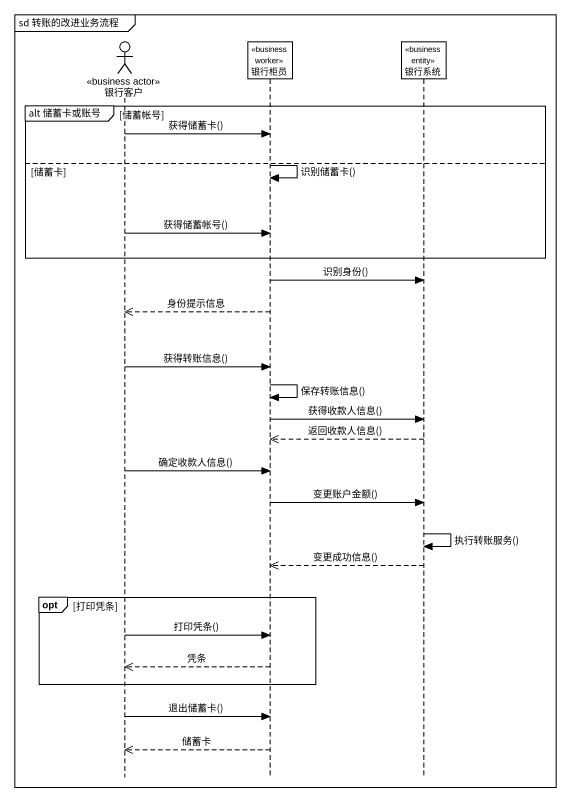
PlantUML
@startuml
mainframe sd 转账的改进业务流程
hide footbox
actor 银行客户 <<business actor>>
participant 银行柜员 <<business worker>>
participant 银行系统 <<business entity>>

group alt 储蓄卡或账号 [储蓄帐号]
  银行客户 -> 银行柜员 : 获得储蓄卡()
else 储蓄卡
  银行柜员 -> 银行柜员 : 识别储蓄卡()
  银行客户 -> 银行柜员 : 获得储蓄帐号()
end
银行柜员 -> 银行系统 : 识别身份()
银行柜员 -->> 银行客户 : 身份提示信息
银行客户 -> 银行柜员 : 获得转账信息()
银行柜员 -> 银行柜员 : 保存转账信息()
银行柜员 -> 银行系统 : 获得收款人信息()
银行系统 -->> 银行柜员 : 返回收款人信息()
银行客户 -> 银行柜员 : 确定收款人信息()
银行柜员 -> 银行系统 : 变更账户金额()
银行系统 -> 银行系统 : 执行转账服务()
银行系统 -->> 银行柜员 : 变更成功信息()
opt 打印凭条
  银行客户 -> 银行柜员 : 打印凭条()
  银行柜员 -->> 银行客户 : 凭条
end
银行客户 -> 银行柜员 : 退出储蓄卡()
银行柜员 -->> 银行客户 : 储蓄卡
@enduml
